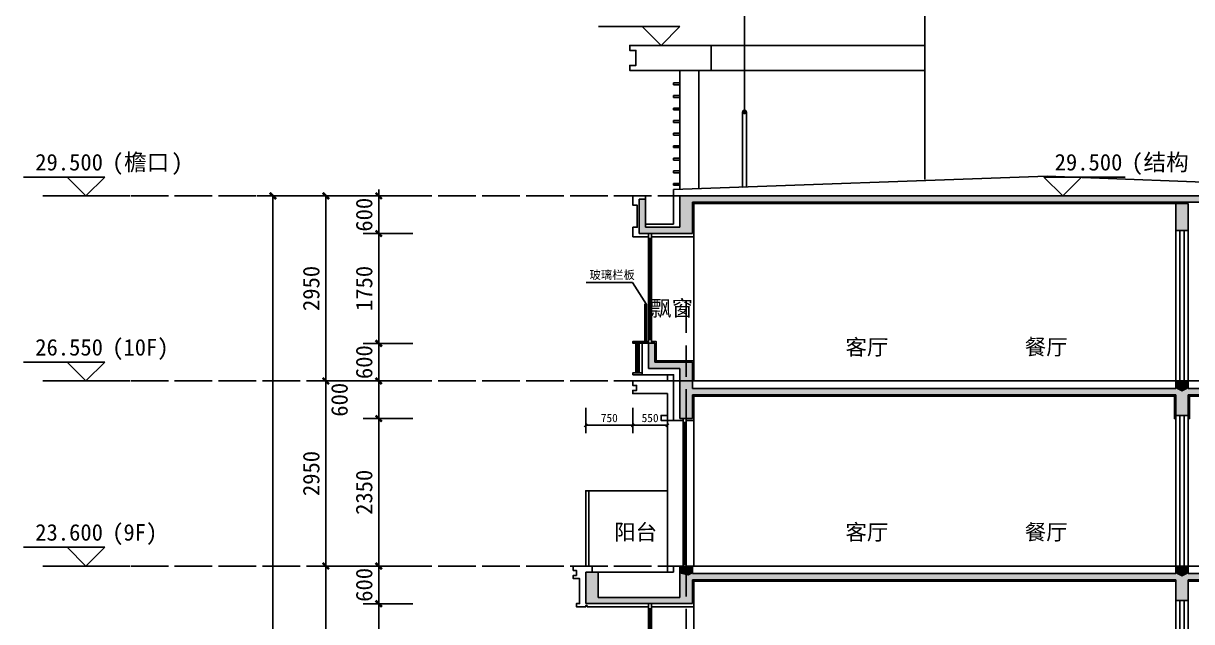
# Model space of a CAD drawing. Extents: x 646072 to 1012572, y -46617 to 16093.
# Drawn here: x 951926 to 970542, y -7238 to 2299 of the extents above; entities that cross this region are included whole.
import ezdxf
from ezdxf.enums import TextEntityAlignment as Align

# ---------------------------------------------------------------- set-up
doc = ezdxf.new("R2010")
doc.units = 0
doc.header["$LTSCALE"] = 1000
doc.header["$MEASUREMENT"] = 0
for name, pattern in [('3#楼-HZS$0$3#楼-HZS$0$__DASH', [0.35, 0.25, -0.1]), ('3#楼-HZS$0$DOTE', [2.42, 2, -0.2, 0.02, -0.2]), ('DASH', [0.35, 0.25, -0.1])]:
    doc.linetypes.add(name, pattern=pattern)
doc.layers.get('Defpoints').update_dxf_attribs({"color": 4, "linetype": 'DASH'})
for name, color, linetype in [('3#楼-HZS$0$3#楼-HZS$0$A-ANNO-DIMS', 3, 'Continuous'), ('3#楼-HZS$0$3#楼-HZS$0$A-ANNO-NOTE', 3, 'Continuous'), ('3#楼-HZS$0$3#楼-HZS$0$A-FLOR-HRAL', 71, 'Continuous'), ('3#楼-HZS$0$3#楼-HZS$0$DIM_ELEV', 3, 'Continuous'), ('3#楼-HZS$0$3#楼-HZS$0$DIM_LEAD', 3, 'Continuous'), ('3#楼-HZS$0$3#楼-HZS$0$DOTE', 1, '3#楼-HZS$0$DOTE'), ('3#楼-HZS$0$3#楼-HZS$0$PUB_DIM', 3, 'Continuous'), ('3#楼-HZS$0$3#楼-HZS$0$PUB_HATCH', 8, 'Continuous'), ('3#楼-HZS$0$3#楼-HZS$0$PUB_TEXT', 7, 'Continuous'), ('3#楼-HZS$0$3#楼-HZS$0$SURFACE', 6, 'Continuous'), ('3#楼-HZS$0$3#楼-HZS$0$WALL', 9, 'Continuous'), ('3#楼-HZS$0$3#楼-HZS$0$WINDOW', 4, 'Continuous'), ('3#楼-HZS$0$3#楼-HZS$0$新块$0$FF-TEXT', 50, 'Continuous')]:
    doc.layers.add(name, color=color, linetype=linetype)
doc.styles.add('3#楼-HZS$0$3#楼-HZS$0$_TCH_DIM', font='')
doc.styles.add('3#楼-HZS$0$3#楼-HZS$0$_TCH_DIM_T3', font='')
doc.styles.add('3#楼-HZS$0$3#楼-HZS$0$新块$0$DIA', font='')
doc.styles.get('3#楼-HZS$0$3#楼-HZS$0$_TCH_DIM').set_extended_font_data('SimSun')
doc.styles.get('3#楼-HZS$0$3#楼-HZS$0$_TCH_DIM_T3').set_extended_font_data('SimSun')
doc.styles.get('3#楼-HZS$0$3#楼-HZS$0$新块$0$DIA').set_extended_font_data('SimSun')
doc.dimstyles.new('3#楼-HZS$0$3#楼-HZS$0$_TCH_ARCH&&100', dxfattribs={"dimtxt": 264.345992, "dimasz": 100, "dimexe": 250, "dimexo": 300, "dimgap": 100, "dimtad": 1, "dimdec": 0, "dimzin": 0, "dimdsep": 46, "dimtxsty": '3#楼-HZS$0$3#楼-HZS$0$_TCH_DIM_T3', "dimblk": '3#楼-HZS$0$3#楼-HZS$0$_ArchTick', "dimcen": 0.09, "dimclrt": 7, "dimazin": 2, "dimtfac": 1, "dimtdec": 0, "dimtix": 1, "dimtmove": 2, "dimatfit": 3, "dimfxl": 100, "dimtolj": 1, "dimtzin": 0, "dimarcsym": 0})
doc.dimstyles.new('3#楼-HZS$0$3#楼-HZS$0$_TCH_ARCH&&50', dxfattribs={"dimtxt": 132.172996, "dimasz": 50, "dimexe": 125, "dimexo": 150, "dimgap": 50, "dimtad": 1, "dimdec": 0, "dimzin": 0, "dimdsep": 46, "dimtxsty": '3#楼-HZS$0$3#楼-HZS$0$_TCH_DIM_T3', "dimblk": '3#楼-HZS$0$3#楼-HZS$0$_ArchTick', "dimcen": 0.09, "dimclrt": 7, "dimazin": 2, "dimtfac": 1, "dimtdec": 0, "dimtix": 1, "dimtmove": 2, "dimatfit": 3, "dimfxl": 100, "dimtolj": 1, "dimtzin": 0, "dimarcsym": 0})

# ---------------------------------------------------------------- blocks, each defined once
blk = doc.blocks.new('3#楼-HZS$0$3#楼-HZS$0$trgfhfhgf')
at = {"color": 2}
blk.add_lwpolyline([(269143, -77625), (269143, -77725), (268593, -77725), (268593, -77795), (268653, -77795), (268653, -77875), (268593, -77875), (268593, -77925), (269143, -77925), (269143, -78275), (269043, -78275), (269043, -78355), (269393, -78355)], dxfattribs=at)
blk = doc.blocks.new('3#楼-HZS$0$3#楼-HZS$0$$WINLIB2D$00000001')
at = {"color": 0}
for points in [[(-0.5, 0.5), (-0.5, -0.5)], [(-0.5, 0.5), (0.5, 0.5)], [(0.5, -0.5), (0.5, 0.5)], [(0.5, 0.1667), (-0.5, 0.1667)], [(0.5, -0.1667), (-0.5, -0.1667)], [(-0.5, -0.5), (0.5, -0.5)]]:
    blk.add_lwpolyline(points, dxfattribs=at)
blk = doc.blocks.new('3#楼-HZS$0$3#楼-HZS$0$_ArchTick')
at = {"color": 0, "linetype": 'ByBlock', "const_width": 0.4}
blk.add_lwpolyline([(-0.5, -0.5), (0.5, 0.5)], dxfattribs=at)
blk = doc.blocks.new('*D904')
at = {"layer": '3#楼-HZS$0$3#楼-HZS$0$PUB_DIM', "color": 0, "lineweight": -2, "transparency": 16777216}
for p, q in [((957589, -452), (957589, -352)), ((958133, -452), (957339, -452)), ((957589, -1052), (957589, -452)), ((958133, -1052), (957339, -1052)), ((957589, -1052), (957589, -1152))]:
    blk.add_line(p, q, dxfattribs=at)
at = {"layer": 'Defpoints', "color": 0, "transparency": 16777216}
for p in [(957589, -452), (958433, -452), (958433, -1052)]:
    blk.add_point(p, dxfattribs=at)
at = {"layer": '3#楼-HZS$0$3#楼-HZS$0$PUB_DIM', "color": 0, "lineweight": -2, "transparency": 16777216, "xscale": 100, "yscale": 100, "zscale": 100}
for p, rotation in [((957589, -452), 270), ((957589, -1052), 90)]:
    blk.add_blockref('3#楼-HZS$0$3#楼-HZS$0$_ArchTick', p, dxfattribs=dict(at, rotation=rotation))
at = {"layer": '3#楼-HZS$0$3#楼-HZS$0$PUB_DIM', "color": 7, "transparency": 16777216, "insert": (957357, -752), "char_height": 264.3, "attachment_point": 5, "rotation": 90, "style": '3#楼-HZS$0$3#楼-HZS$0$_TCH_DIM_T3'}
blk.add_mtext('\\A1;600', dxfattribs=at)
blk = doc.blocks.new('*D905')
at = {"layer": '3#楼-HZS$0$3#楼-HZS$0$PUB_DIM', "color": 0, "lineweight": -2, "transparency": 16777216}
for p, q in [((958133, -1052), (957339, -1052)), ((957589, -2802), (957589, -1052)), ((958133, -2802), (957339, -2802))]:
    blk.add_line(p, q, dxfattribs=at)
at = {"layer": 'Defpoints', "color": 0, "transparency": 16777216}
for p in [(957589, -1052), (958433, -1052), (958433, -2802)]:
    blk.add_point(p, dxfattribs=at)
at = {"layer": '3#楼-HZS$0$3#楼-HZS$0$PUB_DIM', "color": 0, "lineweight": -2, "transparency": 16777216, "xscale": 100, "yscale": 100, "zscale": 100}
for p, rotation in [((957589, -1052), 90), ((957589, -2802), 270)]:
    blk.add_blockref('3#楼-HZS$0$3#楼-HZS$0$_ArchTick', p, dxfattribs=dict(at, rotation=rotation))
at = {"layer": '3#楼-HZS$0$3#楼-HZS$0$PUB_DIM', "color": 7, "transparency": 16777216, "insert": (957357, -1927), "char_height": 264.3, "attachment_point": 5, "rotation": 90, "style": '3#楼-HZS$0$3#楼-HZS$0$_TCH_DIM_T3'}
blk.add_mtext('\\A1;1750', dxfattribs=at)
blk = doc.blocks.new('*D906')
at = {"layer": '3#楼-HZS$0$3#楼-HZS$0$PUB_DIM', "color": 0, "lineweight": -2, "transparency": 16777216}
for p, q in [((957589, -2802), (957589, -2702)), ((958133, -2802), (957339, -2802)), ((957589, -3402), (957589, -2802)), ((958133, -3402), (957339, -3402)), ((957589, -3402), (957589, -3502))]:
    blk.add_line(p, q, dxfattribs=at)
at = {"layer": 'Defpoints', "color": 0, "transparency": 16777216}
for p in [(957589, -2802), (958433, -2802), (958433, -3402)]:
    blk.add_point(p, dxfattribs=at)
at = {"layer": '3#楼-HZS$0$3#楼-HZS$0$PUB_DIM', "color": 0, "lineweight": -2, "transparency": 16777216, "xscale": 100, "yscale": 100, "zscale": 100}
for p, rotation in [((957589, -2802), 270), ((957589, -3402), 90)]:
    blk.add_blockref('3#楼-HZS$0$3#楼-HZS$0$_ArchTick', p, dxfattribs=dict(at, rotation=rotation))
at = {"layer": '3#楼-HZS$0$3#楼-HZS$0$PUB_DIM', "color": 7, "transparency": 16777216, "insert": (957357, -3102), "char_height": 264.3, "attachment_point": 5, "rotation": 90, "style": '3#楼-HZS$0$3#楼-HZS$0$_TCH_DIM_T3'}
blk.add_mtext('\\A1;600', dxfattribs=at)
blk = doc.blocks.new('*D907')
at = {"layer": '3#楼-HZS$0$3#楼-HZS$0$PUB_DIM', "color": 0, "lineweight": -2, "transparency": 16777216}
for p, q in [((958133, -3402), (957339, -3402)), ((957589, -4002), (957589, -3402)), ((958133, -4002), (957339, -4002))]:
    blk.add_line(p, q, dxfattribs=at)
at = {"layer": 'Defpoints', "color": 0, "transparency": 16777216}
for p in [(957589, -3402), (958433, -3402), (958433, -4002)]:
    blk.add_point(p, dxfattribs=at)
at = {"layer": '3#楼-HZS$0$3#楼-HZS$0$PUB_DIM', "color": 0, "lineweight": -2, "transparency": 16777216, "xscale": 100, "yscale": 100, "zscale": 100}
for p, rotation in [((957589, -3402), 90), ((957589, -4002), 270)]:
    blk.add_blockref('3#楼-HZS$0$3#楼-HZS$0$_ArchTick', p, dxfattribs=dict(at, rotation=rotation))
at = {"layer": '3#楼-HZS$0$3#楼-HZS$0$PUB_DIM', "color": 7, "transparency": 16777216, "insert": (956964, -3702), "char_height": 264.3, "attachment_point": 5, "rotation": 90, "style": '3#楼-HZS$0$3#楼-HZS$0$_TCH_DIM_T3'}
blk.add_mtext('\\A1;600', dxfattribs=at)
blk = doc.blocks.new('*D908')
at = {"layer": '3#楼-HZS$0$3#楼-HZS$0$PUB_DIM', "color": 0, "lineweight": -2, "transparency": 16777216}
for p, q in [((958133, -4002), (957339, -4002)), ((957589, -6352), (957589, -4002)), ((958133, -6352), (957339, -6352))]:
    blk.add_line(p, q, dxfattribs=at)
at = {"layer": 'Defpoints', "color": 0, "transparency": 16777216}
for p in [(957589, -4002), (958433, -4002), (958433, -6352)]:
    blk.add_point(p, dxfattribs=at)
at = {"layer": '3#楼-HZS$0$3#楼-HZS$0$PUB_DIM', "color": 0, "lineweight": -2, "transparency": 16777216, "xscale": 100, "yscale": 100, "zscale": 100}
for p, rotation in [((957589, -4002), 90), ((957589, -6352), 270)]:
    blk.add_blockref('3#楼-HZS$0$3#楼-HZS$0$_ArchTick', p, dxfattribs=dict(at, rotation=rotation))
at = {"layer": '3#楼-HZS$0$3#楼-HZS$0$PUB_DIM', "color": 7, "transparency": 16777216, "insert": (957357, -5177), "char_height": 264.3, "attachment_point": 5, "rotation": 90, "style": '3#楼-HZS$0$3#楼-HZS$0$_TCH_DIM_T3'}
blk.add_mtext('\\A1;2350', dxfattribs=at)
blk = doc.blocks.new('*D909')
at = {"layer": '3#楼-HZS$0$3#楼-HZS$0$PUB_DIM', "color": 0, "lineweight": -2, "transparency": 16777216}
for p, q in [((957589, -6352), (957589, -6252)), ((958133, -6352), (957339, -6352)), ((957589, -6952), (957589, -6352)), ((958133, -6952), (957339, -6952)), ((957589, -6952), (957589, -7052))]:
    blk.add_line(p, q, dxfattribs=at)
at = {"layer": 'Defpoints', "color": 0, "transparency": 16777216}
for p in [(957589, -6352), (958433, -6352), (958433, -6952)]:
    blk.add_point(p, dxfattribs=at)
at = {"layer": '3#楼-HZS$0$3#楼-HZS$0$PUB_DIM', "color": 0, "lineweight": -2, "transparency": 16777216, "xscale": 100, "yscale": 100, "zscale": 100}
for p, rotation in [((957589, -6352), 270), ((957589, -6952), 90)]:
    blk.add_blockref('3#楼-HZS$0$3#楼-HZS$0$_ArchTick', p, dxfattribs=dict(at, rotation=rotation))
at = {"layer": '3#楼-HZS$0$3#楼-HZS$0$PUB_DIM', "color": 7, "transparency": 16777216, "insert": (957357, -6652), "char_height": 264.3, "attachment_point": 5, "rotation": 90, "style": '3#楼-HZS$0$3#楼-HZS$0$_TCH_DIM_T3'}
blk.add_mtext('\\A1;600', dxfattribs=at)
blk = doc.blocks.new('*D910')
at = {"layer": '3#楼-HZS$0$3#楼-HZS$0$PUB_DIM', "color": 0, "lineweight": -2, "transparency": 16777216}
for p, q in [((958133, -6952), (957339, -6952)), ((957589, -8702), (957589, -6952)), ((958133, -8702), (957339, -8702))]:
    blk.add_line(p, q, dxfattribs=at)
at = {"layer": 'Defpoints', "color": 0, "transparency": 16777216}
for p in [(957589, -6952), (958433, -6952), (958433, -8702)]:
    blk.add_point(p, dxfattribs=at)
at = {"layer": '3#楼-HZS$0$3#楼-HZS$0$PUB_DIM', "color": 0, "lineweight": -2, "transparency": 16777216, "xscale": 100, "yscale": 100, "zscale": 100}
for p, rotation in [((957589, -6952), 90), ((957589, -8702), 270)]:
    blk.add_blockref('3#楼-HZS$0$3#楼-HZS$0$_ArchTick', p, dxfattribs=dict(at, rotation=rotation))
at = {"layer": '3#楼-HZS$0$3#楼-HZS$0$PUB_DIM', "color": 7, "transparency": 16777216, "insert": (957357, -7827), "char_height": 264.3, "attachment_point": 5, "rotation": 90, "style": '3#楼-HZS$0$3#楼-HZS$0$_TCH_DIM_T3'}
blk.add_mtext('\\A1;1750', dxfattribs=at)
blk = doc.blocks.new('*D531')
at = {"layer": '3#楼-HZS$0$3#楼-HZS$0$PUB_DIM', "color": 0, "lineweight": -2, "transparency": 16777216}
for p, q in [((957289, -452), (956496, -452)), ((956746, -3402), (956746, -452)), ((957289, -3402), (956496, -3402))]:
    blk.add_line(p, q, dxfattribs=at)
at = {"layer": 'Defpoints', "color": 0, "transparency": 16777216}
for p in [(956746, -452), (957589, -452), (957589, -3402)]:
    blk.add_point(p, dxfattribs=at)
at = {"layer": '3#楼-HZS$0$3#楼-HZS$0$PUB_DIM', "color": 0, "lineweight": -2, "transparency": 16777216, "xscale": 100, "yscale": 100, "zscale": 100}
for p, rotation in [((956746, -452), 90), ((956746, -3402), 270)]:
    blk.add_blockref('3#楼-HZS$0$3#楼-HZS$0$_ArchTick', p, dxfattribs=dict(at, rotation=rotation))
at = {"layer": '3#楼-HZS$0$3#楼-HZS$0$PUB_DIM', "color": 7, "transparency": 16777216, "insert": (956514, -1927), "char_height": 264.3, "attachment_point": 5, "rotation": 90, "style": '3#楼-HZS$0$3#楼-HZS$0$_TCH_DIM_T3'}
blk.add_mtext('\\A1;2950', dxfattribs=at)
blk = doc.blocks.new('*D532')
at = {"layer": '3#楼-HZS$0$3#楼-HZS$0$PUB_DIM', "color": 0, "lineweight": -2, "transparency": 16777216}
for p, q in [((957289, -3402), (956496, -3402)), ((956746, -6352), (956746, -3402)), ((957289, -6352), (956496, -6352))]:
    blk.add_line(p, q, dxfattribs=at)
at = {"layer": 'Defpoints', "color": 0, "transparency": 16777216}
for p in [(956746, -3402), (957589, -3402), (957589, -6352)]:
    blk.add_point(p, dxfattribs=at)
at = {"layer": '3#楼-HZS$0$3#楼-HZS$0$PUB_DIM', "color": 0, "lineweight": -2, "transparency": 16777216, "xscale": 100, "yscale": 100, "zscale": 100}
for p, rotation in [((956746, -3402), 90), ((956746, -6352), 270)]:
    blk.add_blockref('3#楼-HZS$0$3#楼-HZS$0$_ArchTick', p, dxfattribs=dict(at, rotation=rotation))
at = {"layer": '3#楼-HZS$0$3#楼-HZS$0$PUB_DIM', "color": 7, "transparency": 16777216, "insert": (956514, -4877), "char_height": 264.3, "attachment_point": 5, "rotation": 90, "style": '3#楼-HZS$0$3#楼-HZS$0$_TCH_DIM_T3'}
blk.add_mtext('\\A1;2950', dxfattribs=at)
blk = doc.blocks.new('*D533')
at = {"layer": '3#楼-HZS$0$3#楼-HZS$0$PUB_DIM', "color": 0, "lineweight": -2, "transparency": 16777216}
for p, q in [((957289, -6352), (956496, -6352)), ((956746, -9302), (956746, -6352)), ((957289, -9302), (956496, -9302))]:
    blk.add_line(p, q, dxfattribs=at)
at = {"layer": 'Defpoints', "color": 0, "transparency": 16777216}
for p in [(956746, -6352), (957589, -6352), (957589, -9302)]:
    blk.add_point(p, dxfattribs=at)
at = {"layer": '3#楼-HZS$0$3#楼-HZS$0$PUB_DIM', "color": 0, "lineweight": -2, "transparency": 16777216, "xscale": 100, "yscale": 100, "zscale": 100}
for p, rotation in [((956746, -6352), 90), ((956746, -9302), 270)]:
    blk.add_blockref('3#楼-HZS$0$3#楼-HZS$0$_ArchTick', p, dxfattribs=dict(at, rotation=rotation))
at = {"layer": '3#楼-HZS$0$3#楼-HZS$0$PUB_DIM', "color": 7, "transparency": 16777216, "insert": (956514, -7827), "char_height": 264.3, "attachment_point": 5, "rotation": 90, "style": '3#楼-HZS$0$3#楼-HZS$0$_TCH_DIM_T3'}
blk.add_mtext('\\A1;2950', dxfattribs=at)
blk = doc.blocks.new('*D544')
at = {"layer": '3#楼-HZS$0$3#楼-HZS$0$PUB_DIM', "color": 0, "lineweight": -2, "transparency": 16777216}
for p, q in [((956446, -452), (955652, -452)), ((955902, -30052), (955902, -452)), ((956446, -30052), (955652, -30052))]:
    blk.add_line(p, q, dxfattribs=at)
at = {"layer": 'Defpoints', "color": 0, "transparency": 16777216}
for p in [(955902, -452), (956746, -452), (956746, -30052)]:
    blk.add_point(p, dxfattribs=at)
at = {"layer": '3#楼-HZS$0$3#楼-HZS$0$PUB_DIM', "color": 0, "lineweight": -2, "transparency": 16777216, "xscale": 100, "yscale": 100, "zscale": 100}
for p, rotation in [((955902, -452), 90), ((955902, -30052), 270)]:
    blk.add_blockref('3#楼-HZS$0$3#楼-HZS$0$_ArchTick', p, dxfattribs=dict(at, rotation=rotation))
at = {"layer": '3#楼-HZS$0$3#楼-HZS$0$PUB_DIM', "color": 7, "transparency": 16777216, "insert": (955670, -15252), "char_height": 264.3, "attachment_point": 5, "rotation": 90, "style": '3#楼-HZS$0$3#楼-HZS$0$_TCH_DIM_T3'}
blk.add_mtext('\\A1;29600', dxfattribs=at)
blk = doc.blocks.new('*D847')
at = {"layer": '3#楼-HZS$0$3#楼-HZS$0$A-ANNO-DIMS', "color": 0, "lineweight": -2, "transparency": 16777216}
for p, q in [((960888, -3832), (960888, -4234)), ((961638, -3832), (961638, -4234)), ((960888, -4109), (961638, -4109))]:
    blk.add_line(p, q, dxfattribs=at)
at = {"layer": 'Defpoints', "color": 0, "transparency": 16777216}
for p in [(960888, -3682), (961638, -3682), (961638, -4109)]:
    blk.add_point(p, dxfattribs=at)
at = {"layer": '3#楼-HZS$0$3#楼-HZS$0$A-ANNO-DIMS', "color": 0, "lineweight": -2, "transparency": 16777216, "xscale": 50, "yscale": 50, "zscale": 50, "rotation": 180}
blk.add_blockref('3#楼-HZS$0$3#楼-HZS$0$_ArchTick', (960888, -4109), dxfattribs=at)
at = {"layer": '3#楼-HZS$0$3#楼-HZS$0$A-ANNO-DIMS', "color": 0, "lineweight": -2, "transparency": 16777216, "xscale": 50, "yscale": 50, "zscale": 50}
blk.add_blockref('3#楼-HZS$0$3#楼-HZS$0$_ArchTick', (961638, -4109), dxfattribs=at)
at = {"layer": '3#楼-HZS$0$3#楼-HZS$0$A-ANNO-DIMS', "color": 7, "transparency": 16777216, "insert": (961263, -3993), "char_height": 132.2, "attachment_point": 5, "style": '3#楼-HZS$0$3#楼-HZS$0$_TCH_DIM_T3'}
blk.add_mtext('\\A1;750', dxfattribs=at)
blk = doc.blocks.new('*D848')
at = {"layer": '3#楼-HZS$0$3#楼-HZS$0$A-ANNO-DIMS', "color": 0, "lineweight": -2, "transparency": 16777216}
for p, q in [((961638, -3832), (961638, -4234)), ((962188, -3832), (962188, -4234)), ((961638, -4109), (962188, -4109))]:
    blk.add_line(p, q, dxfattribs=at)
at = {"layer": 'Defpoints', "color": 0, "transparency": 16777216}
for p in [(961638, -3682), (962188, -3682), (962188, -4109)]:
    blk.add_point(p, dxfattribs=at)
at = {"layer": '3#楼-HZS$0$3#楼-HZS$0$A-ANNO-DIMS', "color": 0, "lineweight": -2, "transparency": 16777216, "xscale": 50, "yscale": 50, "zscale": 50, "rotation": 180}
blk.add_blockref('3#楼-HZS$0$3#楼-HZS$0$_ArchTick', (961638, -4109), dxfattribs=at)
at = {"layer": '3#楼-HZS$0$3#楼-HZS$0$A-ANNO-DIMS', "color": 0, "lineweight": -2, "transparency": 16777216, "xscale": 50, "yscale": 50, "zscale": 50}
blk.add_blockref('3#楼-HZS$0$3#楼-HZS$0$_ArchTick', (962188, -4109), dxfattribs=at)
at = {"layer": '3#楼-HZS$0$3#楼-HZS$0$A-ANNO-DIMS', "color": 7, "transparency": 16777216, "insert": (961913, -3993), "char_height": 132.2, "attachment_point": 5, "style": '3#楼-HZS$0$3#楼-HZS$0$_TCH_DIM_T3'}
blk.add_mtext('\\A1;550', dxfattribs=at)

msp = doc.modelspace()

# ---------------------------------------------------------------- hatches: boundary and pattern name
at = {"layer": '3#楼-HZS$0$3#楼-HZS$0$PUB_HATCH'}
for points in [[(961737.9, -501.8), (961737.9, -1051.8), (961837.9, -951.8), (961837.9, -501.8)], [(973487.9, -551.8), (973687.9, -451.8), (962387.9, -451.8), (962587.9, -551.8)], [(962587.9, -551.8), (962387.9, -451.8), (962387.9, -951.8), (962587.9, -1051.8)], [(970287.9, -571.8), (970287.9, -1001.8), (970487.9, -1001.8), (970487.9, -571.8)], [(961837.9, -951.8), (961737.9, -1051.8), (962587.9, -1051.8), (962387.9, -951.8)], [(961887.9, -2801.8), (961887.9, -3201.8), (961987.9, -3101.8), (961987.9, -2801.8)], [(961987.9, -3101.8), (961887.9, -3201.8), (962387.9, -3201.8), (962587.9, -3101.8)], [(962587.9, -3101.8), (962387.9, -3201.8), (962387.9, -3621.8), (962521.3, -3588.5), (962587.9, -3521.8)], [(970387.9, -3571.8), (970287.9, -3521.8), (962587.9, -3521.8), (962521.3, -3588.5), (962587.9, -3621.8), (970287.9, -3621.8)], [(970487.9, -3521.8), (970487.9, -3401.8), (970287.9, -3401.8), (970287.9, -3521.8), (970387.9, -3571.8)], [(973554.6, -3588.5), (973487.9, -3521.8), (970487.9, -3521.8), (970387.9, -3571.8), (970487.9, -3621.8), (973487.9, -3621.8)], [(962521.3, -3588.5), (962387.9, -3621.8), (962387.9, -4001.8), (962587.9, -4001.8), (962587.9, -3621.8)], [(970287.9, -3621.8), (970287.9, -3951.8), (970487.9, -3951.8), (970487.9, -3621.8), (970387.9, -3571.8)], [(960887.9, -6451.8), (960887.9, -6951.8), (961087.9, -6851.8), (961087.9, -6451.8)], [(962387.9, -6351.8), (962387.9, -6471.8), (962521.3, -6505.1), (962587.9, -6471.8), (962587.9, -6351.8)], [(962521.3, -6505.1), (962387.9, -6471.8), (962387.9, -6851.8), (962587.9, -6951.8), (962587.9, -6571.8)], [(970387.9, -6521.8), (970287.9, -6471.8), (962587.9, -6471.8), (962521.3, -6505.1), (962587.9, -6571.8), (970287.9, -6571.8)], [(970487.9, -6471.8), (970487.9, -6351.8), (970287.9, -6351.8), (970287.9, -6471.8), (970387.9, -6521.8)], [(973554.6, -6505.1), (973487.9, -6471.8), (970487.9, -6471.8), (970387.9, -6521.8), (970487.9, -6571.8), (973487.9, -6571.8)], [(970287.9, -6571.8), (970287.9, -6901.8), (970487.9, -6901.8), (970487.9, -6571.8), (970387.9, -6521.8)], [(961087.9, -6851.8), (960887.9, -6951.8), (962587.9, -6951.8), (962387.9, -6851.8)]]:
    msp.add_hatch(color=256, dxfattribs=at).paths.add_polyline_path(points)

# ---------------------------------------------------------------- linework, layer by layer
at = {"color": 251}
msp.add_lwpolyline([(966287.9, -191.3), (966287.9, 3498.2), (975337.9, 3498.2), (975337.9, -3401.8)], dxfattribs=at)
at = {"color": 2}
for points in [[(962887.9, 1948.2), (961587.9, 1948.2), (961587.9, 1868.2), (961687.9, 1868.2), (961687.9, 1828.2), (961687.9, 1828.2), (961687.9, 1808.2), (961687.9, 1808.2), (961687.9, 1628.2), (961587.9, 1628.2), (961587.9, 1548.2), (962887.9, 1548.2)], [(961887.1, -1131.8), (961887.1, -1051.8), (961937.1, -1051.8), (961937.1, -1131.8)], [(961887.1, -2801.8), (961887.1, -2741.8), (961937.1, -2741.8), (961937.1, -2801.8)], [(962437.9, -4061.8), (962437.9, -4001.8), (962487.9, -4001.8), (962487.9, -4061.8)], [(962437.9, -6351.8), (962437.9, -6321.8), (962487.9, -6321.8), (962487.9, -6351.8)], [(961887.1, -7031.8), (961887.1, -6951.8), (961937.1, -6951.8), (961937.1, -7031.8)]]:
    msp.add_lwpolyline(points, close=True, dxfattribs=at)
at = {"color": 8}
for points in [[(962387.9, 1948.2), (962687.9, 1948.2)], [(966287.9, 1948.2), (962387.9, 1948.2)], [(962387.9, 1548.2), (962387.9, -332.9)], [(962687.9, 1548.2), (962687.9, -325.4)], [(962887.9, 1548.2), (966287.9, 1548.2)], [(962188.9, -4031.8), (962188.9, -6451.8)], [(962607.9, -4031.8), (962607.9, -6351.8)]]:
    msp.add_lwpolyline(points, dxfattribs=at)
at = {"color": 2, "linetype": '3#楼-HZS$0$3#楼-HZS$0$__DASH'}
for points in [[(962387.9, 1318.2), (962287.9, 1318.2), (962287.9, 1348.2), (962387.9, 1348.2)], [(962387.9, 1118.2), (962287.9, 1118.2), (962287.9, 1148.2), (962387.9, 1148.2)], [(962387.9, 918.2), (962287.9, 918.2), (962287.9, 948.2), (962387.9, 948.2)], [(962387.9, 718.2), (962287.9, 718.2), (962287.9, 748.2), (962387.9, 748.2)], [(962387.9, 518.2), (962287.9, 518.2), (962287.9, 548.2), (962387.9, 548.2)], [(962387.9, 318.2), (962287.9, 318.2), (962287.9, 348.2), (962387.9, 348.2)], [(962387.9, 118.2), (962287.9, 118.2), (962287.9, 148.2), (962387.9, 148.2)], [(962387.9, -81.8), (962287.9, -81.8), (962287.9, -51.8), (962387.9, -51.8)], [(962387.9, -281.8), (962287.9, -281.8), (962287.9, -251.8), (962387.9, -251.8)]]:
    msp.add_lwpolyline(points, close=True, dxfattribs=at)
at = {"color": 2}
for points in [[(961887.1, -1101.8), (961687.9, -1101.8), (961687.9, -1101.8), (961637.9, -1101.8), (961637.9, -951.8), (961707.9, -951.8), (961707.9, -951.8), (961707.9, -951.8), (961707.9, -951.8), (961707.9, -951.8), (961707.9, -871.8), (961707.9, -871.8), (961707.9, -601.8), (961637.9, -601.8), (961637.9, -451.8), (961837.9, -451.8), (961837.9, -501.8)], [(961887.1, -2771.8), (961637.9, -2771.8), (961637.9, -2801.8), (961887.1, -2801.8), (961887.1, -2771.8)], [(961787.9, -3271.8), (961637.9, -3271.8), (961637.9, -3301.8), (961787.9, -3301.8), (961787.9, -3271.8)], [(960987.9, -6451.8), (960987.9, -6351.8), (960687.9, -6351.8), (960687.9, -6421.8), (960737.9, -6421.8), (960737.9, -6501.8), (960687.9, -6501.8), (960687.9, -6551.8), (960787.9, -6551.8), (960787.9, -6951.8), (960737.9, -6951.8), (960737.9, -7001.8), (960887.9, -7001.8), (960887.9, -6981.8), (960907.9, -6981.8), (960907.9, -7001.8), (961887.1, -7001.8)], [(960787.9, -6951.8), (960737.9, -6951.8), (960737.9, -7001.8), (960887.9, -7001.8), (960887.9, -6981.8), (960907.9, -6981.8), (960907.9, -7001.8), (961887.1, -7001.8)], [(961937.1, -7001.8), (961937.1, -7031.8), (961887.1, -7031.8), (961887.1, -7001.8)]]:
    msp.add_lwpolyline(points, dxfattribs=at)
at = {"layer": '3#楼-HZS$0$3#楼-HZS$0$A-ANNO-NOTE'}
msp.add_line((963416.5, 888.3), (963416.5, 4179.9), dxfattribs=at)
at = {"layer": '3#楼-HZS$0$3#楼-HZS$0$A-ANNO-NOTE', "const_width": 40}
msp.add_lwpolyline([(963416.5, 868.3, 1), (963416.5, 908.3, 1)], format="xyb", close=True, dxfattribs=at)
at = {"layer": '3#楼-HZS$0$3#楼-HZS$0$A-FLOR-HRAL'}
msp.add_lwpolyline([(963386.5, 888.3), (963446.5, 888.3), (963446.5, -309.5), (963386.5, -311.7)], close=True, dxfattribs=at)
at = {"layer": '3#楼-HZS$0$3#楼-HZS$0$DIM_ELEV'}
for p, q in [((962387.9, 2248.2), (961091.9, 2248.2)), ((962087.9, 1948.2), (961787.9, 2248.2)), ((962087.9, 1948.2), (962387.9, 2248.2)), ((953222.4, -151.8), (951926.4, -151.8)), ((952922.4, -451.8), (952622.4, -151.8)), ((952922.4, -451.8), (953222.4, -151.8)), ((968488.9, -451.8), (968188.9, -151.8)), ((968188.9, -151.8), (969484.9, -151.8)), ((968488.9, -451.8), (968788.9, -151.8)), ((953622.4, -451.8), (952622.4, -451.8)), ((967788.9, -451.8), (968788.9, -451.8)), ((953222.4, -3101.8), (951926.4, -3101.8)), ((952922.4, -3401.8), (952622.4, -3101.8)), ((952922.4, -3401.8), (953222.4, -3101.8)), ((953622.4, -3401.8), (952622.4, -3401.8)), ((953222.4, -6051.8), (951926.4, -6051.8)), ((952922.4, -6351.8), (952622.4, -6051.8)), ((952922.4, -6351.8), (953222.4, -6051.8)), ((953622.4, -6351.8), (952622.4, -6351.8))]:
    msp.add_line(p, q, dxfattribs=at)
at = {"layer": '3#楼-HZS$0$3#楼-HZS$0$DIM_LEAD'}
for p, q in [((961632.1, -1830.8), (960895.9, -1830.8)), ((961857.1, -2181.8), (961632.1, -1830.8))]:
    msp.add_line(p, q, dxfattribs=at)
at = {"layer": '3#楼-HZS$0$3#楼-HZS$0$DOTE', "linetype": '3#楼-HZS$0$3#楼-HZS$0$__DASH', "ltscale": 2}
for p, q in [((952237.2, -451.8), (984722.8, -451.8)), ((953037.2, -451.8), (983922.8, -451.8)), ((962488, -2135.1, 0), (962488, -37248.6, 0)), ((952237.2, -3401.8), (984722.8, -3401.8)), ((953037.2, -3401.8), (983922.8, -3401.8)), ((952237.2, -6351.8), (984722.8, -6351.8)), ((953037.2, -6351.8), (983922.8, -6351.8))]:
    msp.add_line(p, q, dxfattribs=at)
at = {"layer": '3#楼-HZS$0$3#楼-HZS$0$SURFACE'}
for p, q in [((962287.9, -451.8), (962287.9, -901.8)), ((961837.9, -901.8), (962287.9, -901.8)), ((970287.9, -3401.8), (962587.9, -3401.8)), ((973487.9, -3401.8), (970487.9, -3401.8)), ((970287.9, -6351.8), (962587.9, -6351.8)), ((973487.9, -6351.8), (970487.9, -6351.8))]:
    msp.add_line(p, q, dxfattribs=at)
for points in [[(962287.9, -451.8), (962287.9, -351.8), (968237.9, -134.8)], [(973787.9, -451.8), (973787.9, -351.8), (968237.9, -134.8)], [(962607.9, -1101.8), (962607.9, -571.8), (970487.9, -571.8)], [(961937.1, -1101.8), (962607.9, -1101.8), (962607.9, -1051.8)], [(961987.1, -1101.8), (962607.9, -1101.8), (962607.9, -1071.8)], [(962607.9, -1101.8), (962487.9, -1101.8)], [(962007.9, -2801.8), (962007.9, -2771.8), (961937.1, -2771.8)], [(962287.9, -4031.8), (962287.9, -3951.8), (962287.9, -3951.8), (962287.9, -3721.8), (962287.9, -3721.8), (962287.9, -3301.8), (961787.9, -3301.8), (961787.9, -2801.8)], [(962607.9, -3401.8), (962607.9, -3081.8), (962007.9, -3081.8), (962007.9, -2801.8)], [(962487.9, -4031.8), (962607.9, -4031.8), (962607.9, -3641.8), (970267.9, -3641.8), (970267.9, -4001.8), (970287.9, -4001.8)], [(970487.9, -4001.8), (970507.9, -4001.8), (970507.9, -3641.8), (973467.9, -3641.8), (973467.9, -4001.8), (973487.9, -4001.8)], [(962287.9, -6451.8), (961087.9, -6451.8)], [(962387.9, -6351.8), (962287.9, -6351.8), (962287.9, -6451.8)], [(962607.9, -6971.8), (962607.9, -6591.8), (964687.9, -6591.8)], [(970287.9, -6591.8), (964687.9, -6591.8)], [(973467.9, -6951.8), (973467.9, -6591.8), (970487.9, -6591.8)], [(961937.1, -7001.8), (962607.9, -7001.8), (962607.9, -6951.8)], [(961937.1, -7001.8), (962607.9, -7001.8), (962607.9, -6971.8)]]:
    msp.add_lwpolyline(points, dxfattribs=at)
at = {"layer": '3#楼-HZS$0$3#楼-HZS$0$WALL'}
for p, q in [((961737.9, -501.8), (961737.9, -1051.8)), ((961837.9, -501.8), (961737.9, -501.8)), ((961837.9, -501.8), (961837.9, -951.8)), ((973687.9, -451.8), (962387.9, -451.8)), ((962387.9, -451.8), (962387.9, -951.8)), ((973487.9, -551.8), (962587.9, -551.8)), ((962587.9, -551.8), (962587.9, -1051.8)), ((970287.9, -571.8), (970287.9, -1001.8)), ((970487.9, -571.8), (970287.9, -571.8)), ((970487.9, -1001.8), (970487.9, -571.8)), ((961737.9, -1051.8), (962587.9, -1051.8)), ((961837.9, -951.8), (962387.9, -951.8)), ((970287.9, -1001.8), (970487.9, -1001.8)), ((961887.9, -2801.8), (961887.9, -3201.8)), ((961987.9, -2801.8), (961887.9, -2801.8)), ((961987.9, -2801.8), (961987.9, -3101.8)), ((961987.9, -3101.8), (962587.9, -3101.8)), ((962587.9, -3101.8), (962587.9, -3521.8)), ((961887.9, -3201.8), (962387.9, -3201.8)), ((962387.9, -3201.8), (962387.9, -3621.8)), ((970287.9, -3521.8), (962587.9, -3521.8)), ((970487.9, -3401.8), (970287.9, -3401.8)), ((970287.9, -3401.8), (970287.9, -3521.8)), ((970487.9, -3521.8), (970487.9, -3401.8)), ((973487.9, -3521.8), (970487.9, -3521.8)), ((962387.9, -3621.8), (962387.9, -4001.8)), ((970287.9, -3621.8), (962587.9, -3621.8)), ((962587.9, -3621.8), (962587.9, -4001.8)), ((970287.9, -3621.8), (970287.9, -3951.8)), ((970487.9, -3951.8), (970487.9, -3621.8)), ((973487.9, -3621.8), (970487.9, -3621.8)), ((962587.9, -4001.8), (962387.9, -4001.8)), ((970287.9, -3951.8), (970487.9, -3951.8)), ((960887.9, -6451.8), (960887.9, -6951.8)), ((961087.9, -6451.8), (960887.9, -6451.8)), ((961087.9, -6451.8), (961087.9, -6851.8)), ((962387.9, -6351.8), (962387.9, -6471.8)), ((962587.9, -6351.8), (962387.9, -6351.8)), ((962387.9, -6471.8), (962387.9, -6851.8)), ((962587.9, -6351.8), (962587.9, -6471.8)), ((970287.9, -6471.8), (962587.9, -6471.8)), ((970487.9, -6351.8), (970287.9, -6351.8)), ((970287.9, -6351.8), (970287.9, -6471.8)), ((970487.9, -6471.8), (970487.9, -6351.8)), ((973487.9, -6471.8), (970487.9, -6471.8)), ((970287.9, -6571.8), (962587.9, -6571.8)), ((962587.9, -6571.8), (962587.9, -6951.8)), ((970287.9, -6571.8), (970287.9, -6901.8)), ((973487.9, -6571.8), (970487.9, -6571.8)), ((970487.9, -6901.8), (970487.9, -6571.8)), ((961087.9, -6851.8), (962387.9, -6851.8)), ((960887.9, -6951.8), (962587.9, -6951.8)), ((970287.9, -6901.8), (970487.9, -6901.8))]:
    msp.add_line(p, q, dxfattribs=at)
at = {"layer": '3#楼-HZS$0$3#楼-HZS$0$WINDOW'}
for points in [[(962607.9, -1101.8), (962607.9, -3081.8)], [(961887.1, -2741.8), (961887.1, -1131.8), (961937.1, -1131.8), (961937.1, -2741.8), (961887.1, -2741.8)], [(961912.1, -2741.8), (961912.1, -1131.8)], [(961827.1, -2771.8), (961827.1, -2181.8), (961857.1, -2181.8), (961857.1, -2771.8)], [(961687.9, -3271.8), (961687.9, -2801.8), (961737.9, -2801.8), (961737.9, -3271.8)], [(961712.9, -3271.8), (961712.9, -2801.8)], [(962437.9, -6321.8), (962437.9, -4061.8), (962487.9, -4061.8), (962487.9, -6321.8), (962437.9, -6321.8)], [(962462.9, -6321.8), (962462.9, -4061.8)], [(960937.9, -5151.8), (962188.9, -5151.8)], [(961887.1, -8641.8), (961887.1, -7031.8), (961937.1, -7031.8), (961937.1, -8641.8), (961887.1, -8641.8)], [(961912.1, -8641.8), (961912.1, -7031.8)], [(962607.9, -7001.8), (962607.9, -8981.8)]]:
    msp.add_lwpolyline(points, dxfattribs=at)
msp.add_lwpolyline([(960937.9, -6351.8), (960937.9, -5151.8), (960887.9, -5151.8), (960887.9, -6351.8)], close=True, dxfattribs=at)

# ---------------------------------------------------------------- block references
at = {"layer": '3#楼-HZS$0$3#楼-HZS$0$WALL'}
msp.add_blockref('3#楼-HZS$0$3#楼-HZS$0$trgfhfhgf', (693044.5, 74323), dxfattribs=at)
at = {"layer": '3#楼-HZS$0$3#楼-HZS$0$WINDOW', "xscale": -2400.00000005716, "yscale": 200, "zscale": 200, "rotation": 270}
for p in [(970387.9, -2201.8), (970387.9, -5151.8), (970387.9, -8101.8)]:
    msp.add_blockref('3#楼-HZS$0$3#楼-HZS$0$$WINLIB2D$00000001', p, dxfattribs=at)

# ---------------------------------------------------------------- texts
at = {"layer": '3#楼-HZS$0$3#楼-HZS$0$PUB_TEXT', "color": 7, "style": '3#楼-HZS$0$3#楼-HZS$0$_TCH_DIM'}
for s, height, p in [('29.500', 264.35, (952115.6, -46.8)), ('(', 264.3, (953341.4, -46.8)), ('檐口', 264.35, (953530.4, -46.8)), (')', 264.3, (954286.5, -46.8)), ('29.500', 264.35, (968359.2, -46.8)), ('(', 264.3, (969584.9, -46.8)), ('结构', 264.35, (969774, -46.8)), ('玻璃栏板', 132.17, (960948.4, -1778.3)), ('26.550', 264.35, (952115.6, -2996.8)), ('(10F)', 264.35, (953341.4, -2996.8)), ('23.600', 264.35, (952115.6, -5946.8)), ('(9F)', 264.35, (953341.4, -5946.8))]:
    msp.add_text(s, height=height, dxfattribs=at).set_placement(p)
at = {"layer": '3#楼-HZS$0$3#楼-HZS$0$新块$0$FF-TEXT', "style": '3#楼-HZS$0$3#楼-HZS$0$新块$0$DIA'}
for s, p in [('飘窗', (962255.2, -2237.7)), ('客厅', (965367.3, -2854.9)), ('餐厅', (968224, -2854.9)), ('阳台', (961682.5, -5804.9)), ('客厅', (965367.3, -5804.9)), ('餐厅', (968224, -5804.9))]:
    msp.add_text(s, height=250, rotation=359.91517, dxfattribs=at).set_placement(p, align=Align.MIDDLE)

# ---------------------------------------------------------------- dimensions: what is measured, and where the dimension line sits
at = {"layer": '3#楼-HZS$0$3#楼-HZS$0$A-ANNO-DIMS'}
for p1, p2, picture, middle in [((960887.9, -3681.9), (961637.9, -3681.9), '*D847', (961262.9, -3993.2)), ((961637.9, -3681.9), (962187.9, -3681.9), '*D848', (961912.9, -3993.2))]:
    dim = msp.add_aligned_dim(p1=p1, p2=p2, distance=-427.4, dimstyle='3#楼-HZS$0$3#楼-HZS$0$_TCH_ARCH&&50', dxfattribs=at)
    dim.commit()
    dim.dimension.update_dxf_attribs({"geometry": picture, "text_midpoint": middle})
at = {"layer": '3#楼-HZS$0$3#楼-HZS$0$PUB_DIM'}
for p1, p2, picture, middle in [((958433.1, -1051.8), (958433.1, -451.8), '*D904', (957357.2, -751.8)), ((956745.7, -30051.8), (956745.7, -451.8), '*D544', (955669.8, -15251.8)), ((957589.4, -3401.8), (957589.4, -451.8), '*D531', (956513.5, -1926.8)), ((958433.1, -2801.8), (958433.1, -1051.8), '*D905', (957357.2, -1926.8)), ((958433.1, -3401.8), (958433.1, -2801.8), '*D906', (957357.2, -3101.8)), ((957589.4, -6351.8), (957589.4, -3401.8), '*D532', (956513.5, -4876.8)), ((958433.1, -6351.8), (958433.1, -4001.8), '*D908', (957357.2, -5176.8)), ((957589.4, -9301.8), (957589.4, -6351.8), '*D533', (956513.5, -7826.8)), ((958433.1, -6951.8), (958433.1, -6351.8), '*D909', (957357.2, -6651.8)), ((958433.1, -8701.8), (958433.1, -6951.8), '*D910', (957357.2, -7826.8))]:
    dim = msp.add_aligned_dim(p1=p1, p2=p2, distance=843.7, dimstyle='3#楼-HZS$0$3#楼-HZS$0$_TCH_ARCH&&100', dxfattribs=at)
    dim.commit()
    dim.dimension.update_dxf_attribs({"geometry": picture, "text_midpoint": middle})
dim = msp.add_linear_dim(base=(957589.4, -3401.8), p1=(958433.1, -4001.8), p2=(958433.1, -3401.8), angle=90, dimstyle='3#楼-HZS$0$3#楼-HZS$0$_TCH_ARCH&&100', dxfattribs=at)
dim.commit()
dim.dimension.update_dxf_attribs({"geometry": '*D907', "text_midpoint": (956964.4, -3701.8), "dimtype": 161})

doc.saveas('drawing.dxf')
